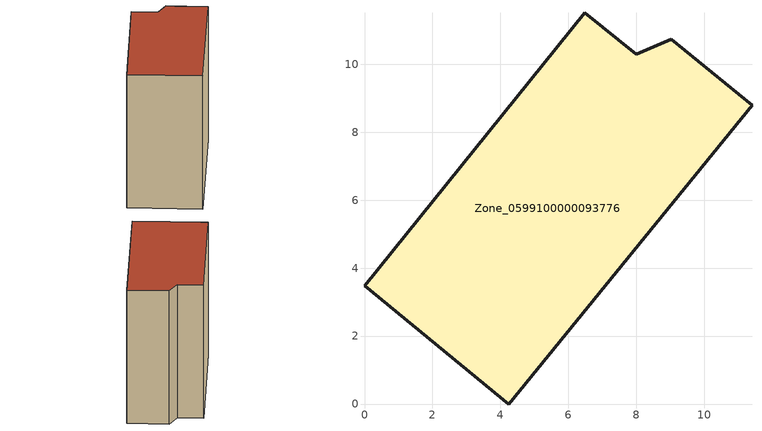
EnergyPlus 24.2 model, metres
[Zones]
Zone_0599100000093776
 floor ground (C_G): 4.24,0 0,3.48 6.48,11.51 7.99,10.29 9.02,10.74 11.4,8.8 z0
 wall outside (C_F): 9.02,10.74 7.99,10.29 6.48,11.51 0,3.48 4.24,0 11.4,8.8 9.02,10.74 z0:10.68
 roof outside (C_R): 4.24,0 11.4,8.8 9.02,10.74 7.99,10.29 6.48,11.51 0,3.48 z10.68
[BUILDING]
Pand.0599100000093776: North Axis=0; Terrain=City; Loads Convergence Tolerance Value=0.04; Temperature Convergence Tolerance Value=0.4; Solar Distribution=FullExterior; Maximum Number of Warmup Days=25; Minimum Number of Warmup Days=1
[Site:Location]
Rotterdam.The.Hague.AP_ZH_NLD Design_Conditions: Latitude=51.96; Longitude=4.45; Time Zone=1; Elevation=-4.5
[SITE:GROUNDTEMPERATURE:BUILDINGSURFACE]
18, 18, 18, 18, 18, 18, 18, 18, 18, 18, 18, 18
[MATERIAL] Thermal Absorptance=0.9; Solar Absorptance=0.7; Visible Absorptance=0.7
Name | Roughness | Thickness | Conductivity | Density | Specific Heat
G.TI.1946 | MediumSmooth | 0.15 | 1 | 540 | 1210
F.TI.1946 | Rough | 0.3 | 0.857143 | 1920 | 840
R.TI.1946 | MediumRough | 0.2 | 0.1 | 1500 | 1000
[CONSTRUCTION]
C_G: G.TI.1946
C_F: F.TI.1946
C_R: R.TI.1946
[ZONE]
Zone_0599100000093776: Type=1; Multiplier=1; Ceiling Height=Autocalculate; Volume=Autocalculate; Floor Area=autocalculate; Part of Total Floor Area=Yes
[ZONEINFILTRATION:DESIGNFLOWRATE]
Infil_Zone_0599100000093776: Zone or ZoneList or Space or SpaceList=Zone_0599100000093776; Schedule=AlwaysOn; Design Flow Rate Calculation Method=Flow/Area; Flow Rate per Floor Area=0.003; Constant Term Coefficient=1; Temperature Term Coefficient=0; Velocity Term Coefficient=0; Velocity Squared Term Coefficient=0
[HVACTEMPLATE:ZONE:IDEALLOADSAIRSYSTEM]
Zone_0599100000093776: Maximum Heating Supply Air Temperature=50; Minimum Cooling Supply Air Temperature=13; Maximum Heating Supply Air Humidity Ratio=0.0156; Minimum Cooling Supply Air Humidity Ratio=0.0077; Heating Limit=NoLimit; Cooling Limit=NoLimit; Dehumidification Control Type=ConstantSensibleHeatRatio; Cooling Sensible Heat Ratio=0.7; Dehumidification Setpoint=60; Humidification Control Type=None; Humidification Setpoint=30; Outdoor Air Method=None; Outdoor Air Flow Rate per Person=0.00944; Outdoor Air Flow Rate per Zone Floor Area=0; Outdoor Air Flow Rate per Zone=0; Demand Controlled Ventilation Type=None; Outdoor Air Economizer Type=NoEconomizer; Heat Recovery Type=None; Sensible Heat Recovery Effectiveness=0.7; Latent Heat Recovery Effectiveness=0.65
[ZONECONTROL:THERMOSTAT]
ThermostatControl_Zone_0599100000093776: Zone or ZoneList=Zone_0599100000093776; Control Type Schedule=DualSetpointControlType; Control 1=Thermostat_Zone_0599100000093776; Temperature Difference Between Cutout And Setpoint=0
[THERMOSTATSETPOINT:DUALSETPOINT]
Thermostat_Zone_0599100000093776: Heating Setpoint Temperature Schedule=HeatingSetpoint_Zone_0599100000093776; Cooling Setpoint Temperature Schedule=CoolingSetpoint_Zone_0599100000093776
[SCHEDULE:COMPACT]
HeatingSetpoint_Zone_0599100000093776: Through: 12/31, For: AllDays, Until: 24:00, 21
CoolingSetpoint_Zone_0599100000093776: Through: 12/31, For: AllDays, Until: 24:00, 24
DualSetpointControlType: Through: 12/31, For: AllDays, Until: 24:00, 4
AlwaysOn: Through: 12/31, For: AllDays, Until: 24:00, 1
